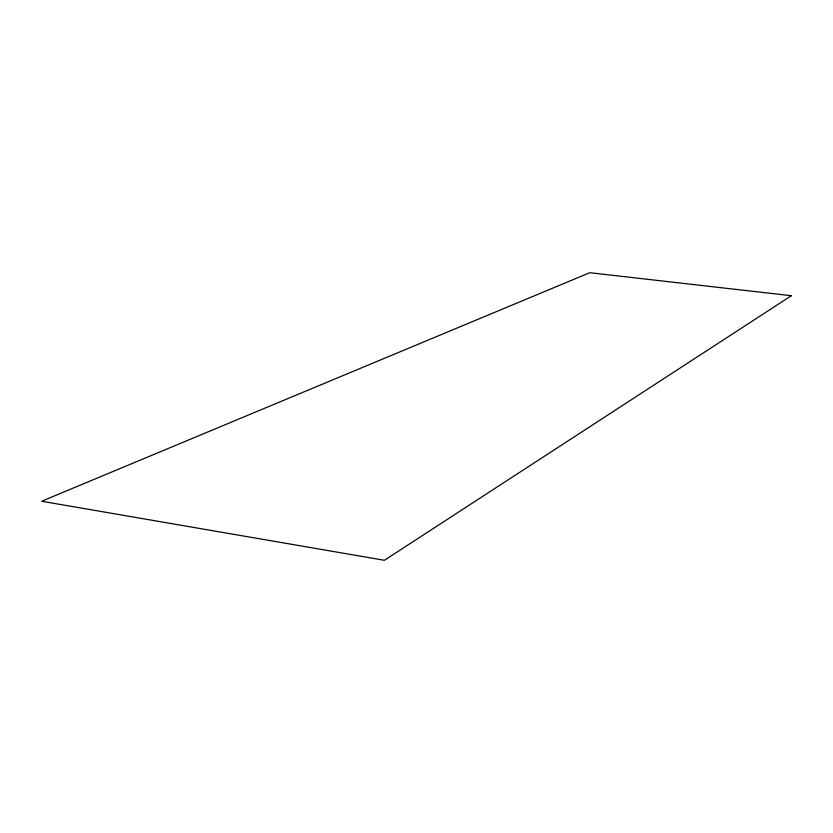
<?xml version="1.0" encoding="UTF-8"?>
<svg xmlns="http://www.w3.org/2000/svg" width="833" height="833" viewBox="0 0 833 833"><rect width="100%" height="100%" fill="white"/><g stroke="black" fill="none" stroke-linecap="round" stroke-linejoin="round"><path stroke-width="1.25" d="M791.35 295.715L384.398 560.286L41.65 501.247L589.754 272.714L791.35 295.715"/></g></svg>
